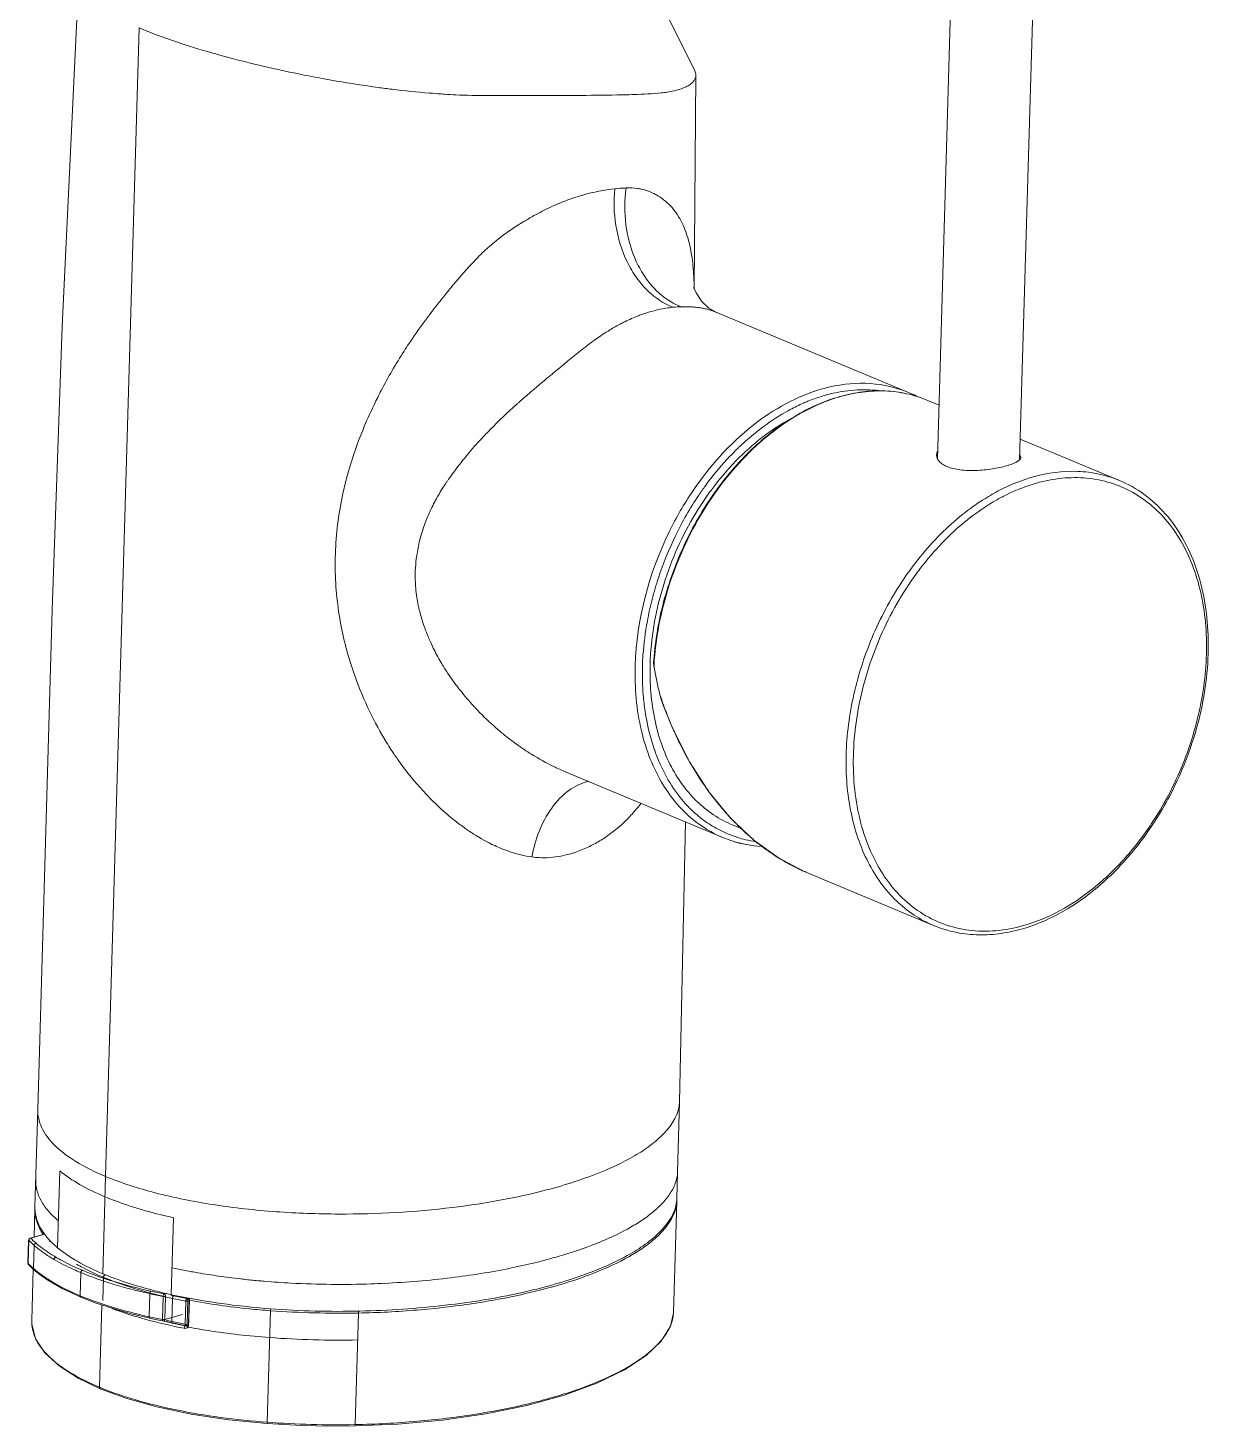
# Model space of a CAD drawing. Header units: inches. Extents: x 21126 to 21898, y -6726 to -5634.
# Drawn here: x 21297.9 to 21355.4, y -5847.5 to -5779.4 of the extents above; entities that cross this region are included whole.
import ezdxf

# ---------------------------------------------------------------- set-up
doc = ezdxf.new("R2010")
doc.units = ezdxf.units.IN
doc.header["$LTSCALE"] = 4.84
doc.header["$MEASUREMENT"] = 0
doc.layers.get('0').update_dxf_attribs({"linetype": 'CONTINUOUS', "lineweight": 13})

msp = doc.modelspace()

# ---------------------------------------------------------------- linework, layer by layer
at = {"color": 7, "linetype": 'Continuous'}
for p, q in [((21342.173, -5800.383), (21342.946, -5773.945)), ((21346.173, -5800.428), (21346.945, -5774.062)), ((21303.273, -5779.388), (21301.636, -5835.355)), ((21330.315, -5792.077), (21330.399, -5781.699)), ((21324.795, -5782.676), (21324.526, -5782.678)), ((21326.911, -5782.645), (21326.804, -5782.647)), ((21328.792, -5782.546), (21328.712, -5782.555)), ((21326.952, -5787.187), (21327.003, -5787.185)), ((21330.692, -5792.722), (21330.407, -5792.302)), ((21331.333, -5793.216), (21340.757, -5797.15)), ((21331.336, -5793.218), (21331.402, -5793.247)), ((21324.608, -5795.255), (21324.634, -5795.233)), ((21341.652, -5797.521), (21342.249, -5797.77)), ((21346.203, -5799.42), (21351.036, -5801.438)), ((21345.383, -5802.211), (21345.359, -5802.223)), ((21345.386, -5802.233), (21345.362, -5802.246)), ((21328.346, -5810.188), (21328.34, -5810.284)), ((21328.371, -5810.212), (21328.372, -5810.192)), ((21328.371, -5810.212), (21328.373, -5810.192)), ((21323.903, -5815.58), (21323.998, -5815.62)), ((21323.998, -5815.62), (21331.707, -5818.837)), ((21329.608, -5831.718), (21329.895, -5818.081)), ((21334.425, -5819.834), (21334.411, -5819.825)), ((21334.426, -5819.829), (21334.412, -5819.821)), ((21335.761, -5820.527), (21341.985, -5823.125)), ((21329.506, -5835.151), (21329.607, -5831.717)), ((21298.192, -5836.84), (21298.331, -5832.098)), ((21299.295, -5838.83), (21299.405, -5835.08)), ((21329.507, -5835.152), (21329.469, -5836.464)), ((21301.498, -5840.096), (21301.636, -5835.355)), ((21329.468, -5836.553), (21329.309, -5841.984)), ((21329.463, -5836.546), (21329.462, -5836.552)), ((21329.464, -5836.546), (21329.464, -5836.552)), ((21298.153, -5838.306), (21298.193, -5836.935)), ((21304.941, -5837.363), (21304.831, -5841.113)), ((21297.884, -5838.455), (21297.851, -5839.58)), ((21297.89, -5838.467), (21297.857, -5839.592)), ((21298.662, -5838.163), (21297.957, -5838.361)), ((21297.987, -5838.364), (21298.669, -5838.172)), ((21298.154, -5838.247), (21298.154, -5838.248)), ((21299.05, -5838.61), (21299.042, -5838.602)), ((21299.06, -5838.609), (21299.052, -5838.601)), ((21298.118, -5839.837), (21298.15, -5838.712)), ((21298.034, -5842.372), (21298.107, -5839.868)), ((21300.394, -5841.167), (21300.427, -5840.042)), ((21301.497, -5841.398), (21301.53, -5840.273)), ((21300.43, -5841.238), (21300.43, -5841.238)), ((21303.755, -5842.19), (21303.787, -5841.065)), ((21304.406, -5842.325), (21304.439, -5841.2)), ((21304.578, -5841.051), (21304.486, -5841.076)), ((21304.517, -5842.323), (21304.55, -5841.198)), ((21304.858, -5842.421), (21304.891, -5841.296)), ((21305.672, -5841.284), (21305.59, -5841.307)), ((21305.61, -5841.321), (21305.59, -5841.307)), ((21305.612, -5842.571), (21305.648, -5841.353)), ((21305.678, -5841.286), (21305.66, -5841.283)), ((21305.679, -5841.286), (21305.662, -5841.282)), ((21305.714, -5841.293), (21305.678, -5841.286)), ((21305.706, -5841.386), (21305.71, -5841.348)), ((21305.731, -5841.314), (21305.738, -5841.297)), ((21301.337, -5845.627), (21301.454, -5841.616)), ((21305.51, -5842.556), (21305.543, -5841.431)), ((21305.67, -5842.605), (21305.706, -5841.386)), ((21305.716, -5841.388), (21305.677, -5842.7)), ((21305.716, -5841.388), (21305.706, -5841.386)), ((21309.504, -5847.333), (21309.663, -5841.896)), ((21313.952, -5842.011), (21313.793, -5847.448)), ((21329.31, -5841.984), (21329.309, -5841.998)), ((21298.035, -5842.373), (21298.035, -5842.372)), ((21303.755, -5842.21), (21303.755, -5842.19)), ((21304.421, -5842.394), (21304.464, -5842.404)), ((21304.432, -5842.388), (21304.476, -5842.398)), ((21304.477, -5842.392), (21304.885, -5842.49)), ((21305.381, -5842.079), (21304.517, -5842.323)), ((21304.886, -5842.487), (21304.878, -5842.481)), ((21304.889, -5842.49), (21304.885, -5842.49)), ((21305.535, -5842.625), (21305.514, -5842.63)), ((21305.528, -5842.617), (21305.518, -5842.601)), ((21305.535, -5842.622), (21305.528, -5842.617)), ((21305.596, -5842.559), (21305.567, -5842.561)), ((21305.573, -5842.625), (21305.572, -5842.625)), ((21305.613, -5842.556), (21305.596, -5842.559)), ((21305.607, -5842.597), (21305.602, -5842.605)), ((21305.638, -5842.596), (21305.618, -5842.584)), ((21305.67, -5842.605), (21305.638, -5842.596)), ((21305.677, -5842.7), (21305.641, -5842.693)), ((21309.514, -5847.334), (21309.504, -5847.333)), ((21309.514, -5847.334), (21309.504, -5847.333))]:
    msp.add_line(p, q, dxfattribs=at)
for points in [[(21330.327, -5781.427), (21326.948, -5774.694), (21323.811, -5768.421), (21321.069, -5762.902)], [(21298.331, -5832.099), (21299.038, -5807.736), (21299.514, -5793.941), (21300.315, -5777.232)], [(21330.407, -5792.302), (21330.303, -5792.047), (21330.294, -5792.012)], [(21331.333, -5793.217), (21331.282, -5793.193), (21331.028, -5793.036), (21330.692, -5792.722)], [(21328.805, -5812.392), (21329.27, -5813.546), (21330.087, -5815.153), (21331.034, -5816.61), (21332.089, -5817.888), (21333.225, -5818.964), (21334.417, -5819.825), (21335.642, -5820.471), (21335.766, -5820.514)], [(21297.88, -5839.652), (21297.961, -5839.734), (21298.054, -5839.822), (21298.144, -5839.902)], [(21298.144, -5839.902), (21298.435, -5840.138), (21298.768, -5840.373), (21299.122, -5840.593)], [(21299.122, -5840.593), (21299.52, -5840.813), (21299.965, -5841.032), (21300.43, -5841.238)], [(21300.43, -5841.238), (21301.176, -5841.524), (21301.997, -5841.794), (21302.874, -5842.041), (21303.782, -5842.259)], [(21313.782, -5847.513), (21315.876, -5847.422), (21318.047, -5847.223), (21320.16, -5846.918), (21322.154, -5846.511), (21323.975, -5846.01), (21325.578, -5845.427), (21326.923, -5844.776), (21327.971, -5844.084), (21328.709, -5843.373), (21329.156, -5842.658), (21329.309, -5841.998)], [(21298.035, -5842.373), (21298.037, -5842.54), (21298.221, -5843.261), (21298.674, -5843.949), (21299.373, -5844.591), (21300.296, -5845.182), (21301.375, -5845.697)], [(21303.782, -5842.259), (21303.992, -5842.304), (21304.221, -5842.352), (21304.431, -5842.393)], [(21304.89, -5842.488), (21305.1, -5842.533), (21305.329, -5842.581), (21305.535, -5842.622)], [(21305.612, -5842.571), (21305.611, -5842.584), (21305.607, -5842.597)], [(21301.375, -5845.697), (21302.628, -5846.156), (21304.125, -5846.578), (21305.798, -5846.932), (21307.624, -5847.209), (21309.51, -5847.398)], [(21309.51, -5847.398), (21310.906, -5847.477), (21312.38, -5847.517), (21313.782, -5847.513)]]:
    msp.add_lwpolyline(points, dxfattribs=at)
for centre, radius, start, end in [((21308.158, -5767.459), 12.89, 247.73128, 247.99926), ((21320.189, -5734.016), 48.468, 253.46167, 254.96108), ((21318.426, -5748.771), 33.662, 259.32585, 260.53435), ((21322.663, -5725.247), 57.563, 260.22528, 262.25873), ((21319.323, -5750.793), 31.801, 262.02239, 263.2666), ((21319.665, -5758.231), 24.431, 266.06148, 266.44151), ((21320.885, -5701.3), 81.38, 269.5554, 269.67407), ((21321.478, -5667.76), 114.924, 269.47395, 270.00866), ((21322.357, -5623.379), 159.308, 269.68998, 270.09462), ((21322.486, -5529.726), 252.96, 270.03043, 270.46211), ((21317.016, -5158.228), 624.496, 270.71369, 270.898047), ((21327.105, -5789.971), 2.809, 61.45241, 65.46015), ((21329.173, -5800.502), 13.7, 120.39707, 121.47559), ((21326.086, -5790.686), 4.057, 26.21826, 28.09313), ((21323.427, -5791.515), 6.847, 10.52418, 12.14045), ((21315.798, -5792.202), 14.515, 1.05381, 2.29177), ((21314.051, -5792.238), 16.262, 0.59631, 1.06724), ((21349.21, -5817.476), 39.903, 141.1901, 141.71157), ((21329.833, -5798.291), 5.321, 91.7023, 95.88882), ((21329.813, -5797.825), 4.854, 90.32216, 91.62475), ((21329.815, -5798.169), 5.199, 89.19214, 90.32439), ((21329.831, -5798.685), 5.714, 86.56642, 89.41795), ((21329.811, -5798.533), 5.564, 85.6866, 86.27106), ((21329.93, -5797.488), 4.513, 80.20498, 81.66126), ((21330.029, -5796.929), 3.945, 77.48304, 80.24249), ((21332.135, -5803.877), 11.43, 122.26749, 126.13648), ((21331.675, -5803.111), 10.536, 121.65853, 122.37467), ((21330.712, -5801.403), 8.575, 116.11089, 116.77302), ((21339.285, -5809.849), 27.393, 146.61518, 147.50567), ((21341.67, -5816.363), 27.142, 128.05044, 128.87812), ((21336.864, -5810.019), 19.184, 128.08993, 128.42449), ((21333.589, -5805.921), 13.939, 126.00863, 127.88654), ((21381.279, -5866.211), 90.802, 129.67381, 129.81143), ((21351.537, -5831.146), 44.822, 130.47412, 131.61701), ((21357.306, -5837.671), 53.53, 130.42918, 130.63789), ((21365.878, -5847.768), 66.774, 129.79296, 130.40984), ((21338.657, -5804.428), 7.741, 102.89477, 105.76701), ((21338.633, -5802.68), 5.66, 82.04973, 84.16416), ((21335.255, -5807.668), 22.808, 154.13985, 156.40527), ((21346.744, -5825.561), 37.463, 131.81067, 132.02749), ((21338.283, -5802.649), 5.593, 105.52348, 106.30885), ((21339.605, -5804.992), 7.941, 105.75698, 106.23076), ((21338.52, -5802.509), 5.807, 63.42944, 67.36169), ((21338.562, -5802.407), 5.697, 62.38062, 67.34191), ((21340.039, -5806.173), 9.2, 114.07, 114.47799), ((21340.901, -5808.554), 12.118, 128.24906, 132.99971), ((21333.022, -5811.653), 17.913, 137.69026, 141.00033), ((21285.932, -5768.139), 46.203, 317.09327, 317.44533), ((21333.715, -5812.186), 18.787, 141.06599, 141.77071), ((21330.249, -5805.787), 17.449, 164.16208, 166.86077), ((21333.608, -5812.037), 18.612, 141.9291, 145.07355), ((21327.602, -5807.862), 11.297, 145.69861, 150.5609), ((21333.459, -5811.901), 18.411, 145.15541, 145.58624), ((21325.774, -5806.759), 9.163, 152.2397, 157.22028), ((21326.442, -5807.138), 9.931, 150.90597, 152.09936), ((21343.703, -5811.023), 15.874, 146.03531, 150.12357), ((21344.096, -5811.228), 16.317, 150.18957, 154.22401), ((21325.046, -5806.432), 8.365, 157.35549, 159.86185), ((21352.25, -5813.965), 13.675, 136.19808, 136.87107), ((21352.152, -5813.871), 13.54, 135.74263, 136.19773), ((21352.101, -5813.821), 13.467, 135.60682, 135.74235), ((21323.685, -5806.093), 6.96, 171.01349, 171.87796), ((21352.575, -5814.263), 14.116, 138.34534, 138.57492), ((21352.433, -5814.136), 13.925, 136.87341, 138.34821), ((21343.962, -5811.253), 16.2, 161.75322, 165.64693), ((21324.072, -5806.031), 7.353, 185.08678, 188.6921), ((21324.261, -5806.002), 7.545, 188.68808, 191.54447), ((21343.275, -5811.111), 15.499, 165.52368, 169.53579), ((21324.421, -5805.931), 7.716, 191.82452, 193.53001), ((21324.817, -5805.844), 8.12, 193.47263, 198.36413), ((21325.421, -5805.669), 8.75, 198.20515, 201.20876), ((21326.042, -5805.452), 9.407, 201.07139, 204.64407), ((21326.584, -5805.215), 9.998, 204.58971, 206.57826), ((21327.307, -5804.84), 10.813, 206.64079, 210.80746), ((21327.766, -5804.539), 11.361, 210.92414, 211.65423), ((21328.078, -5804.347), 11.728, 211.65302, 216.93836), ((21340.988, -5810.867), 13.198, 178.35974, 182.97338), ((21331.571, -5810.445), 3.209, 177.14402, 181.99536), ((21344.749, -5807.741), 16.625, 189.75039, 194.37799), ((21331.478, -5810.441), 3.116, 175.77311, 177.12552), ((21330.645, -5804.942), 17.908, 199.16619, 204.89826), ((21328.99, -5803.701), 12.844, 216.79667, 218.40834), ((21329.425, -5803.352), 13.402, 218.4219, 222.60823), ((21346.381, -5806.095), 18.652, 198.02857, 199.71229), ((21330.078, -5805.197), 17.286, 204.92262, 210.75746), ((21329.674, -5803.128), 13.738, 222.59331, 223.21095), ((21329.754, -5803.078), 13.83, 223.13344, 228.19309), ((21329.973, -5802.833), 14.158, 228.19195, 228.52615), ((21329.598, -5805.409), 16.767, 210.97418, 213.72194), ((21344.649, -5806.825), 16.772, 204.86149, 209.27115), ((21329.437, -5803.521), 13.286, 233.56885, 236.09023), ((21328.183, -5805.654), 10.808, 244.32535, 244.84049), ((21327.916, -5806.236), 10.168, 244.8091, 246.7604), ((21335.889, -5812.059), 7.907, 203.92121, 210.20148), ((21344.147, -5807.103), 16.197, 209.28167, 210.29898), ((21342.877, -5807.925), 14.684, 216.09858, 216.65769), ((21321.076, -5812.041), 8.399, 317.15361, 321.46737), ((21317.534, -5809.274), 12.893, 321.65306, 322.20782), ((21334.196, -5813.346), 5.771, 232.81337, 240.85702), ((21341.865, -5808.772), 13.364, 222.69644, 223.64991), ((21325.177, -5809.835), 10.463, 234.50649, 237.57849), ((21323.907, -5812.115), 7.851, 247.75502, 250.8098), ((21322.7, -5814.151), 5.705, 288.31455, 295.44246), ((21334.174, -5813.299), 5.805, 256.46786, 261.69258), ((21340.65, -5810.065), 11.588, 229.87886, 230.63589), ((21322.839, -5814.524), 5.307, 280.58632, 288.16094), ((21327.926, -5836.416), 1.543, 353.19967, 354.94448), ((21327.952, -5836.418), 1.518, 355.18065, 355.956), ((21327.974, -5836.42), 1.496, 355.9526, 358.31806), ((21299.999, -5836.893), 1.808, 178.32294, 180.33767), ((21299.996, -5836.893), 1.805, 180.33828, 181.31729), ((21327.639, -5836.457), 1.833, 342.2611, 348.75354), ((21297.984, -5838.458), 0.1, 105.75663, 178.32393), ((21299.962, -5838.3), 1.809, 178.32625, 180.11232), ((21297.951, -5839.583), 0.1, 178.32393, 224.29957), ((21300.725, -5836.792), 4.008, 224.30255, 225.1434), ((21297.936, -5839.597), 0.0791, 213.31998, 224.13153), ((21301.36, -5836.116), 4.935, 228.93267, 229.62712), ((21310.943, -5812.262), 28.201, 257.56145, 258.90562), ((21311.42, -5809.837), 30.673, 258.90247, 260.07891), ((21311.762, -5807.898), 32.641, 260.07536, 260.96436), ((21312.084, -5805.864), 34.7, 260.96678, 262.65622), ((21312.452, -5803.086), 37.502, 262.64087, 263.52514), ((21312.578, -5801.992), 38.604, 263.52191, 263.76052), ((21312.696, -5800.894), 39.708, 263.76378, 264.73207), ((21312.808, -5799.704), 40.903, 264.72923, 265.17697), ((21313.053, -5795.084), 45.531, 271.91961, 272.74455), ((21309.913, -5813.184), 28.546, 257.60927, 258.94569), ((21309.884, -5813.436), 28.163, 257.60517, 258.94967), ((21310.59, -5815.457), 26.329, 257.34224, 257.61407), ((21310.962, -5813.321), 28.46, 257.55867, 258.96517), ((21310.982, -5813.579), 28.378, 257.60532, 258.94964), ((21310.988, -5813.667), 28.163, 257.60517, 258.94967), ((21311.251, -5811.855), 29.954, 258.9598, 259.24368), ((21305.748, -5841.356), 0.1, 134.59874, 178.32393), ((21313.105, -5793.7), 48.318, 265.9156, 271.00523), ((21309.88, -5814.31), 28.545, 257.60925, 258.94572), ((21304.45, -5842.295), 0.1, 258.94385, 285.75663), ((21310.508, -5816.842), 26.267, 256.6974, 257.61914), ((21310.532, -5816.659), 26.379, 256.97929, 257.57827), ((21310.983, -5814.541), 28.545, 257.60925, 258.94572), ((21310.869, -5815.198), 27.951, 257.61913, 258.9538), ((21305.527, -5842.45), 0.181, 265.70564, 273.73382), ((21305.554, -5842.526), 0.1, 258.94385, 285.75663), ((21305.529, -5842.467), 0.164, 273.74963, 280.90922), ((21305.531, -5842.48), 0.15, 280.94256, 285.64189), ((21313.067, -5794.996), 48.335, 265.91649, 271.00434), ((21306.526, -5833.194), 13.473, 247.34626, 247.58889), ((21312.946, -5799.115), 48.341, 265.92812, 271.00407)]:
    msp.add_arc(centre, radius, start, end, dxfattribs=at)
for points, knots in [([(21306.392, -5780.479), (21306.112, -5780.395), (21305.078, -5780.076), (21304.058, -5779.713), (21303.329, -5779.411)], [0, 0, 0, 0, 0.271018, 1, 1, 1, 1]), ([(21312.191, -5781.851), (21311.803, -5781.779), (21310.267, -5781.482), (21308.742, -5781.128), (21307.613, -5780.824)], [0, 0, 0, 0, 0.25259, 1, 1, 1, 1]), ([(21329.973, -5782.227), (21330.037, -5782.194), (21330.152, -5782.124), (21330.291, -5781.997), (21330.378, -5781.853), (21330.397, -5781.748), (21330.398, -5781.698)], [0, 0, 0, 0, 0.305059, 0.562599, 0.78689, 1, 1, 1, 1]), ([(21330.398, -5781.698), (21330.398, -5781.676), (21330.392, -5781.582), (21330.36, -5781.491), (21330.327, -5781.426)], [0, 0, 0, 0, 0.231292, 1, 1, 1, 1]), ([(21317.987, -5782.605), (21317.796, -5782.592), (21316.997, -5782.532), (21316.199, -5782.448), (21315.594, -5782.374)], [0, 0, 0, 0, 0.239461, 1, 1, 1, 1]), ([(21318.149, -5782.616), (21318.334, -5782.629), (21319.035, -5782.671), (21319.738, -5782.678), (21320.254, -5782.678)], [0, 0, 0, 0, 0.264609, 1, 1, 1, 1]), ([(21326.912, -5782.646), (21327.074, -5782.641), (21327.674, -5782.625), (21328.275, -5782.598), (21328.712, -5782.556)], [0, 0, 0, 0, 0.268958, 1, 1, 1, 1]), ([(21328.792, -5782.546), (21328.886, -5782.535), (21329.214, -5782.487), (21329.54, -5782.408), (21329.76, -5782.323)], [0, 0, 0, 0, 0.287164, 1, 1, 1, 1]), ([(21329.973, -5782.227), (21329.956, -5782.236), (21329.887, -5782.271), (21329.815, -5782.301), (21329.76, -5782.323)], [0, 0, 0, 0, 0.236153, 1, 1, 1, 1]), ([(21324.355, -5787.698), (21324.531, -5787.637), (21325.214, -5787.419), (21325.923, -5787.277), (21326.45, -5787.226)], [0, 0, 0, 0, 0.260219, 1, 1, 1, 1]), ([(21326.45, -5787.226), (21326.386, -5787.817), (21326.42, -5789.053), (21326.871, -5790.531), (21327.491, -5791.573), (21328.181, -5792.386), (21328.835, -5792.827), (21329.286, -5792.998)], [0, 0, 0, 0, 0.260233, 0.534581, 0.666119, 0.788848, 1, 1, 1, 1]), ([(21327.003, -5787.185), (21326.917, -5787.774), (21326.907, -5789.006), (21327.312, -5790.491), (21327.905, -5791.539), (21328.577, -5792.357), (21329.226, -5792.801), (21329.675, -5792.972)], [0, 0, 0, 0, 0.261624, 0.53544, 0.666375, 0.788609, 1, 1, 1, 1]), ([(21327.739, -5787.239), (21327.68, -5787.227), (21327.437, -5787.185), (21327.189, -5787.177), (21327.003, -5787.185)], [0, 0, 0, 0, 0.244039, 1, 1, 1, 1]), ([(21328.272, -5787.416), (21328.23, -5787.398), (21328.058, -5787.324), (21327.878, -5787.269), (21327.739, -5787.239)], [0, 0, 0, 0, 0.242632, 1, 1, 1, 1]), ([(21328.448, -5787.504), (21328.712, -5787.651), (21329.189, -5788.023), (21329.529, -5788.519), (21329.665, -5788.775)], [0, 0, 0, 0, 0.510453, 1, 1, 1, 1]), ([(21322.24, -5788.686), (21322.329, -5788.634), (21322.681, -5788.436), (21323.041, -5788.252), (21323.314, -5788.124)], [0, 0, 0, 0, 0.253946, 1, 1, 1, 1]), ([(21323.314, -5788.123), (21323.401, -5788.083), (21323.742, -5787.929), (21324.091, -5787.792), (21324.355, -5787.7)], [0, 0, 0, 0, 0.254667, 1, 1, 1, 1]), ([(21322.019, -5788.817), (21321.903, -5788.886), (21321.434, -5789.176), (21320.984, -5789.497), (21320.659, -5789.759)], [0, 0, 0, 0, 0.243767, 1, 1, 1, 1]), ([(21330.12, -5790.075), (21330.098, -5789.97), (21330.002, -5789.566), (21329.861, -5789.171), (21329.726, -5788.894)], [0, 0, 0, 0, 0.258024, 1, 1, 1, 1]), ([(21320.659, -5789.759), (21320.455, -5789.926), (21320.045, -5790.28), (21319.671, -5790.672), (21319.483, -5790.875)], [0, 0, 0, 0, 0.487562, 1, 1, 1, 1]), ([(21330.158, -5790.264), (21330.178, -5790.372), (21330.251, -5790.821), (21330.287, -5791.276), (21330.301, -5791.622)], [0, 0, 0, 0, 0.240213, 1, 1, 1, 1]), ([(21318.116, -5792.467), (21318.226, -5792.329), (21318.667, -5791.786), (21319.127, -5791.257), (21319.483, -5790.875)], [0, 0, 0, 0, 0.253276, 1, 1, 1, 1]), ([(21330.229, -5792.985), (21330.26, -5792.987), (21330.379, -5792.997), (21330.497, -5793.01), (21330.584, -5793.023)], [0, 0, 0, 0, 0.25889, 1, 1, 1, 1]), ([(21327.817, -5793.332), (21327.744, -5793.357), (21327.445, -5793.468), (21327.153, -5793.597), (21326.938, -5793.703)], [0, 0, 0, 0, 0.244671, 1, 1, 1, 1]), ([(21329.286, -5792.998), (21329.166, -5793.01), (21328.667, -5793.077), (21328.177, -5793.206), (21327.817, -5793.332)], [0, 0, 0, 0, 0.241457, 1, 1, 1, 1]), ([(21331.094, -5793.132), (21331.077, -5793.127), (21331.008, -5793.107), (21330.937, -5793.09), (21330.884, -5793.078)], [0, 0, 0, 0, 0.241084, 1, 1, 1, 1]), ([(21331.094, -5793.132), (21331.115, -5793.139), (21331.196, -5793.164), (21331.276, -5793.193), (21331.333, -5793.216)], [0, 0, 0, 0, 0.26199, 1, 1, 1, 1]), ([(21326.849, -5793.747), (21326.79, -5793.777), (21326.551, -5793.901), (21326.317, -5794.036), (21326.145, -5794.142)], [0, 0, 0, 0, 0.245875, 1, 1, 1, 1]), ([(21314.73, -5797.72), (21314.836, -5797.499), (21315.279, -5796.614), (21315.778, -5795.758), (21316.18, -5795.133)], [0, 0, 0, 0, 0.24815, 1, 1, 1, 1]), ([(21323.309, -5796.322), (21323.42, -5796.23), (21323.851, -5795.872), (21324.284, -5795.516), (21324.607, -5795.255)], [0, 0, 0, 0, 0.257441, 1, 1, 1, 1]), ([(21328.346, -5810.188), (21328.416, -5809.233), (21328.751, -5807.308), (21329.752, -5804.555), (21331.203, -5802.032), (21333.02, -5799.893), (21335.096, -5798.267), (21336.994, -5797.407), (21338.51, -5797.094), (21339.604, -5797.044), (21340.662, -5797.177), (21341.333, -5797.388), (21341.652, -5797.521)], [0, 0, 0, 0, 0.137477, 0.278405, 0.418288, 0.552797, 0.678531, 0.793815, 0.84784, 0.899815, 0.950301, 1, 1, 1, 1]), ([(21336.553, -5796.978), (21335.324, -5797.325), (21332.882, -5798.695), (21331.052, -5800.762), (21330.245, -5801.957)], [0, 0, 0, 0, 0.469559, 1, 1, 1, 1]), ([(21336.786, -5797.26), (21336.922, -5797.223), (21337.458, -5797.095), (21338.008, -5797.03), (21338.417, -5797.018)], [0, 0, 0, 0, 0.25643, 1, 1, 1, 1]), ([(21340.755, -5797.149), (21340.173, -5796.906), (21338.886, -5796.61), (21337.576, -5796.734), (21336.929, -5796.882)], [0, 0, 0, 0, 0.487251, 1, 1, 1, 1]), ([(21337.449, -5797.349), (21338.154, -5797.151), (21339.25, -5797.001), (21340.67, -5797.18), (21341.335, -5797.389), (21341.652, -5797.521)], [0, 0, 0, 0, 0.513889, 0.758932, 1, 1, 1, 1]), ([(21339.209, -5797.05), (21339.143, -5797.043), (21338.88, -5797.019), (21338.616, -5797.013), (21338.417, -5797.018)], [0, 0, 0, 0, 0.247903, 1, 1, 1, 1]), ([(21319.967, -5799.386), (21320.102, -5799.243), (21320.649, -5798.673), (21321.221, -5798.128), (21321.663, -5797.732)], [0, 0, 0, 0, 0.248755, 1, 1, 1, 1]), ([(21335.853, -5797.578), (21335.781, -5797.608), (21335.49, -5797.732), (21335.205, -5797.871), (21334.995, -5797.984)], [0, 0, 0, 0, 0.24657, 1, 1, 1, 1]), ([(21336.712, -5797.281), (21336.64, -5797.302), (21336.35, -5797.389), (21336.064, -5797.492), (21335.853, -5797.578)], [0, 0, 0, 0, 0.246613, 1, 1, 1, 1]), ([(21336.287, -5797.773), (21336.378, -5797.732), (21336.737, -5797.579), (21337.106, -5797.449), (21337.386, -5797.368)], [0, 0, 0, 0, 0.254491, 1, 1, 1, 1]), ([(21328.169, -5810.382), (21328.206, -5809.149), (21328.63, -5806.653), (21329.88, -5803.756), (21331.272, -5801.677), (21332.818, -5799.907), (21334.217, -5798.84), (21335.215, -5798.333)], [0, 0, 0, 0, 0.254324, 0.515824, 0.6445, 0.769128, 1, 1, 1, 1]), ([(21328.372, -5810.192), (21328.471, -5808.884), (21329.025, -5806.262), (21330.452, -5803.251), (21331.99, -5801.121), (21333.668, -5799.336), (21335.168, -5798.282), (21336.227, -5797.8)], [0, 0, 0, 0, 0.257528, 0.519718, 0.6479, 0.771615, 1, 1, 1, 1]), ([(21334.995, -5797.984), (21334.858, -5798.058), (21334.303, -5798.372), (21333.775, -5798.736), (21333.399, -5799.037)], [0, 0, 0, 0, 0.243949, 1, 1, 1, 1]), ([(21313.463, -5801.025), (21313.522, -5800.814), (21313.778, -5799.972), (21314.093, -5799.147), (21314.355, -5798.54)], [0, 0, 0, 0, 0.248617, 1, 1, 1, 1]), ([(21332.636, -5799.691), (21332.574, -5799.749), (21332.325, -5799.984), (21332.086, -5800.229), (21331.911, -5800.418)], [0, 0, 0, 0, 0.2476, 1, 1, 1, 1]), ([(21330.538, -5802.155), (21330.642, -5801.999), (21331.067, -5801.395), (21331.538, -5800.824), (21331.911, -5800.418)], [0, 0, 0, 0, 0.253696, 1, 1, 1, 1]), ([(21342.128, -5800.191), (21342.127, -5800.246), (21342.15, -5800.363), (21342.256, -5800.52), (21342.425, -5800.658), (21342.564, -5800.728), (21342.642, -5800.76)], [0, 0, 0, 0, 0.201357, 0.425684, 0.689478, 1, 1, 1, 1]), ([(21342.183, -5800.002), (21342.174, -5800.017), (21342.145, -5800.076), (21342.13, -5800.143), (21342.128, -5800.191)], [0, 0, 0, 0, 0.260942, 1, 1, 1, 1]), ([(21345.54, -5800.726), (21345.637, -5800.699), (21345.813, -5800.642), (21346.054, -5800.537), (21346.224, -5800.406), (21346.227, -5800.311)], [0, 0, 0, 0, 0.367413, 0.656377, 1, 1, 1, 1]), ([(21346.227, -5800.311), (21346.227, -5800.301), (21346.224, -5800.257), (21346.201, -5800.217), (21346.181, -5800.19)], [0, 0, 0, 0, 0.228669, 1, 1, 1, 1]), ([(21345.54, -5800.726), (21345.313, -5800.79), (21344.82, -5800.89), (21344.063, -5800.966), (21343.318, -5800.947), (21342.844, -5800.845), (21342.642, -5800.76)], [0, 0, 0, 0, 0.240843, 0.512088, 0.775906, 1, 1, 1, 1]), ([(21351.036, -5801.438), (21350.719, -5801.306), (21350.054, -5801.097), (21348.634, -5800.918), (21347.538, -5801.067), (21346.833, -5801.266)], [0, 0, 0, 0, 0.241067, 0.486111, 1, 1, 1, 1]), ([(21312.948, -5807.507), (21312.828, -5806.56), (21312.757, -5804.643), (21313.04, -5802.747), (21313.257, -5801.821)], [0, 0, 0, 0, 0.500955, 1, 1, 1, 1]), ([(21345.426, -5801.803), (21345.163, -5801.93), (21344.086, -5802.512), (21343.115, -5803.28), (21342.449, -5803.93)], [0, 0, 0, 0, 0.239171, 1, 1, 1, 1]), ([(21346.992, -5801.57), (21346.856, -5801.608), (21346.304, -5801.78), (21345.771, -5802.01), (21345.383, -5802.211)], [0, 0, 0, 0, 0.243596, 1, 1, 1, 1]), ([(21346.833, -5801.266), (21346.715, -5801.299), (21346.235, -5801.447), (21345.768, -5801.638), (21345.426, -5801.803)], [0, 0, 0, 0, 0.244485, 1, 1, 1, 1]), ([(21352.685, -5818.033), (21353.29, -5817.102), (21354.304, -5815.113), (21355.189, -5811.947), (21355.356, -5809.274), (21355.108, -5807.262), (21354.642, -5805.48), (21353.827, -5803.891), (21352.676, -5802.67), (21351.7, -5801.981), (21350.613, -5801.516), (21349.442, -5801.286), (21348.215, -5801.295), (21347.399, -5801.455), (21346.992, -5801.57)], [0, 0, 0, 0, 0.147775, 0.294799, 0.434938, 0.501032, 0.563916, 0.679657, 0.733665, 0.785979, 0.837664, 0.889879, 0.943704, 1, 1, 1, 1]), ([(21355.014, -5812.638), (21355.276, -5811.442), (21355.521, -5809.084), (21355.047, -5806.213), (21354.175, -5804.26), (21353.322, -5803.044), (21352.274, -5802.075), (21351.458, -5801.614), (21351.036, -5801.438)], [0, 0, 0, 0, 0.286178, 0.548179, 0.669019, 0.783476, 0.893059, 1, 1, 1, 1]), ([(21330.245, -5801.957), (21329.819, -5802.588), (21328.315, -5805.198), (21327.508, -5808.225), (21327.443, -5810.473)], [0, 0, 0, 0, 0.252929, 1, 1, 1, 1]), ([(21345.359, -5802.223), (21345.103, -5802.357), (21344.058, -5802.961), (21343.119, -5803.744), (21342.477, -5804.399)], [0, 0, 0, 0, 0.239436, 1, 1, 1, 1]), ([(21342.449, -5803.93), (21341.739, -5804.621), (21340.445, -5806.192), (21338.974, -5808.884), (21338.011, -5811.806), (21337.622, -5814.764), (21337.833, -5817.564), (21338.529, -5819.667), (21339.382, -5821.065), (21340.135, -5821.937), (21341.003, -5822.639), (21341.651, -5822.985), (21341.985, -5823.125)], [0, 0, 0, 0, 0.134834, 0.274946, 0.415438, 0.551349, 0.678549, 0.794705, 0.84882, 0.900639, 0.950768, 1, 1, 1, 1]), ([(21316.747, -5806.683), (21316.736, -5806.551), (21316.706, -5806.027), (21316.737, -5805.499), (21316.795, -5805.11)], [0, 0, 0, 0, 0.251282, 1, 1, 1, 1]), ([(21341.991, -5804.923), (21341.21, -5805.808), (21339.849, -5807.799), (21338.513, -5811.126), (21337.943, -5814.574), (21338.166, -5817.364), (21338.795, -5819.337), (21339.453, -5820.609), (21340.295, -5821.679), (21341.304, -5822.517), (21342.453, -5823.096), (21343.709, -5823.401), (21345.036, -5823.423), (21345.92, -5823.256), (21346.361, -5823.131)], [0, 0, 0, 0, 0.143209, 0.289668, 0.431975, 0.563792, 0.624757, 0.682262, 0.736724, 0.788957, 0.840111, 0.89152, 0.944469, 1, 1, 1, 1]), ([(21313.729, -5810.822), (21313.637, -5810.557), (21313.291, -5809.475), (21313.054, -5808.357), (21312.947, -5807.507)], [0, 0, 0, 0, 0.246473, 1, 1, 1, 1]), ([(21327.795, -5810.489), (21327.799, -5810.308), (21327.837, -5809.573), (21327.934, -5808.842), (21328.033, -5808.296)], [0, 0, 0, 0, 0.245981, 1, 1, 1, 1]), ([(21327.443, -5810.473), (21327.412, -5811.534), (21327.579, -5813.566), (21328.317, -5815.487), (21328.82, -5816.299)], [0, 0, 0, 0, 0.526354, 1, 1, 1, 1]), ([(21332.593, -5818.371), (21332.251, -5818.262), (21331.583, -5817.971), (21330.681, -5817.336), (21329.895, -5816.516), (21329.242, -5815.53), (21328.733, -5814.397), (21328.247, -5812.686), (21328.142, -5811.31), (21328.169, -5810.382)], [0, 0, 0, 0, 0.110052, 0.22142, 0.336231, 0.456171, 0.582346, 0.715254, 1, 1, 1, 1]), ([(21328.371, -5810.212), (21328.367, -5810.21), (21328.357, -5810.205), (21328.345, -5810.196), (21328.346, -5810.188)], [0, 0, 0, 0, 0.331869, 1, 1, 1, 1]), ([(21327.808, -5811.552), (21327.812, -5811.639), (21327.835, -5811.984), (21327.872, -5812.328), (21327.908, -5812.583)], [0, 0, 0, 0, 0.252917, 1, 1, 1, 1]), ([(21328.645, -5811.869), (21328.656, -5811.914), (21328.704, -5812.09), (21328.758, -5812.264), (21328.805, -5812.392)], [0, 0, 0, 0, 0.251254, 1, 1, 1, 1]), ([(21327.908, -5812.583), (21327.931, -5812.743), (21328.032, -5813.366), (21328.184, -5813.981), (21328.335, -5814.425)], [0, 0, 0, 0, 0.256404, 1, 1, 1, 1]), ([(21329.432, -5813.876), (21329.376, -5813.755), (21329.155, -5813.266), (21328.958, -5812.766), (21328.822, -5812.387)], [0, 0, 0, 0, 0.249087, 1, 1, 1, 1]), ([(21352.745, -5818.074), (21353.012, -5817.662), (21354.006, -5815.961), (21354.696, -5814.082), (21355.013, -5812.639)], [0, 0, 0, 0, 0.24948, 1, 1, 1, 1]), ([(21320.597, -5813.442), (21320.674, -5813.509), (21320.982, -5813.776), (21321.302, -5814.029), (21321.548, -5814.21)], [0, 0, 0, 0, 0.251619, 1, 1, 1, 1]), ([(21315.652, -5814.717), (21315.761, -5814.881), (21316.205, -5815.52), (21316.697, -5816.126), (21317.091, -5816.554)], [0, 0, 0, 0, 0.252486, 1, 1, 1, 1]), ([(21322.025, -5814.547), (21322.145, -5814.627), (21322.621, -5814.936), (21323.118, -5815.212), (21323.5, -5815.396)], [0, 0, 0, 0, 0.253597, 1, 1, 1, 1]), ([(21328.335, -5814.425), (21328.359, -5814.498), (21328.457, -5814.782), (21328.569, -5815.061), (21328.661, -5815.265)], [0, 0, 0, 0, 0.253432, 1, 1, 1, 1]), ([(21331.013, -5816.577), (21330.937, -5816.473), (21330.637, -5816.05), (21330.359, -5815.611), (21330.162, -5815.275)], [0, 0, 0, 0, 0.248255, 1, 1, 1, 1]), ([(21325.176, -5816.096), (21324.832, -5816.178), (21324.132, -5816.517), (21323.31, -5817.396), (21322.715, -5818.523), (21322.484, -5819.362), (21322.408, -5819.787)], [0, 0, 0, 0, 0.219088, 0.466292, 0.732927, 1, 1, 1, 1]), ([(21330.092, -5817.401), (21329.992, -5817.303), (21329.604, -5816.883), (21329.274, -5816.41), (21329.055, -5816.037)], [0, 0, 0, 0, 0.244126, 1, 1, 1, 1]), ([(21317.091, -5816.554), (21317.171, -5816.641), (21317.491, -5816.983), (21317.828, -5817.309), (21318.09, -5817.542)], [0, 0, 0, 0, 0.252299, 1, 1, 1, 1]), ([(21328.82, -5816.299), (21328.89, -5816.413), (21329.178, -5816.851), (21329.514, -5817.258), (21329.789, -5817.535)], [0, 0, 0, 0, 0.255739, 1, 1, 1, 1]), ([(21332.043, -5817.834), (21331.96, -5817.744), (21331.63, -5817.376), (21331.32, -5816.99), (21331.098, -5816.692)], [0, 0, 0, 0, 0.247762, 1, 1, 1, 1]), ([(21330.092, -5817.401), (21330.141, -5817.45), (21330.337, -5817.641), (21330.545, -5817.819), (21330.708, -5817.944)], [0, 0, 0, 0, 0.25223, 1, 1, 1, 1]), ([(21319.102, -5818.354), (21319.015, -5818.292), (21318.666, -5818.036), (21318.333, -5817.76), (21318.09, -5817.542)], [0, 0, 0, 0, 0.245953, 1, 1, 1, 1]), ([(21327.234, -5817.752), (21327.082, -5817.92), (21326.764, -5818.233), (21326.255, -5818.654), (21325.718, -5819.013), (21325.341, -5819.211), (21325.151, -5819.303)], [0, 0, 0, 0, 0.25937, 0.511777, 0.757948, 1, 1, 1, 1]), ([(21329.789, -5817.535), (21329.928, -5817.676), (21330.498, -5818.201), (21331.172, -5818.614), (21331.705, -5818.836)], [0, 0, 0, 0, 0.254908, 1, 1, 1, 1]), ([(21333.183, -5818.926), (21333.097, -5818.854), (21332.755, -5818.558), (21332.43, -5818.242), (21332.196, -5817.996)], [0, 0, 0, 0, 0.247317, 1, 1, 1, 1]), ([(21346.263, -5823.303), (21346.882, -5823.128), (21348.125, -5822.61), (21349.844, -5821.446), (21351.423, -5819.918), (21352.329, -5818.717), (21352.745, -5818.074)], [0, 0, 0, 0, 0.22733, 0.470912, 0.729572, 1, 1, 1, 1]), ([(21346.361, -5823.131), (21347.602, -5822.781), (21349.405, -5821.752), (21351.387, -5819.835), (21352.276, -5818.661), (21352.685, -5818.033)], [0, 0, 0, 0, 0.468293, 0.728013, 1, 1, 1, 1]), ([(21320.935, -5819.382), (21320.821, -5819.335), (21320.349, -5819.129), (21319.897, -5818.878), (21319.567, -5818.668)], [0, 0, 0, 0, 0.240411, 1, 1, 1, 1]), ([(21331.386, -5818.386), (21331.722, -5818.572), (21332.196, -5818.777), (21332.691, -5818.915), (21332.816, -5818.943)], [0, 0, 0, 0, 0.749084, 1, 1, 1, 1]), ([(21331.707, -5818.837), (21331.855, -5818.899), (21332.463, -5819.124), (21333.108, -5819.245), (21333.594, -5819.279)], [0, 0, 0, 0, 0.24848, 1, 1, 1, 1]), ([(21331.707, -5818.837), (21331.856, -5818.899), (21332.467, -5819.124), (21333.117, -5819.243), (21333.605, -5819.272)], [0, 0, 0, 0, 0.248142, 1, 1, 1, 1]), ([(21322.408, -5819.787), (21322.227, -5819.765), (21321.861, -5819.698), (21321.506, -5819.588), (21321.327, -5819.53)], [0, 0, 0, 0, 0.492286, 1, 1, 1, 1]), ([(21334.411, -5819.825), (21334.316, -5819.765), (21333.933, -5819.516), (21333.566, -5819.242), (21333.3, -5819.024)], [0, 0, 0, 0, 0.247033, 1, 1, 1, 1]), ([(21323.814, -5819.74), (21323.469, -5819.809), (21322.994, -5819.847), (21322.526, -5819.802), (21322.408, -5819.787)], [0, 0, 0, 0, 0.747548, 1, 1, 1, 1]), ([(21335.761, -5820.527), (21335.647, -5820.48), (21335.188, -5820.276), (21334.746, -5820.034), (21334.425, -5819.834)], [0, 0, 0, 0, 0.246558, 1, 1, 1, 1]), ([(21341.985, -5823.125), (21342.309, -5823.26), (21342.988, -5823.473), (21344.058, -5823.608), (21345.164, -5823.558), (21345.897, -5823.406), (21346.263, -5823.303)], [0, 0, 0, 0, 0.241559, 0.486692, 0.738635, 1, 1, 1, 1]), ([(21301.636, -5835.355), (21302.416, -5835.68), (21304.149, -5836.229), (21306.935, -5836.78), (21309.934, -5837.108), (21313.832, -5837.25), (21318.136, -5837.009), (21322.329, -5836.284), (21325.294, -5835.389), (21327.093, -5834.571), (21328.19, -5833.855), (21329.072, -5833.1), (21329.593, -5832.284), (21329.608, -5831.718)], [0, 0, 0, 0, 0.084718, 0.181647, 0.284454, 0.386926, 0.572506, 0.715626, 0.812621, 0.882323, 0.913197, 0.943228, 1, 1, 1, 1]), ([(21301.636, -5835.355), (21301.133, -5835.145), (21300.242, -5834.712), (21299.158, -5833.915), (21298.475, -5833.045), (21298.323, -5832.392), (21298.331, -5832.099)], [0, 0, 0, 0, 0.334377, 0.605462, 0.820141, 1, 1, 1, 1]), ([(21299.405, -5835.08), (21299.703, -5835.329), (21300.415, -5835.802), (21301.182, -5836.168), (21301.607, -5836.345)], [0, 0, 0, 0, 0.458009, 1, 1, 1, 1]), ([(21315.233, -5840.563), (21316.315, -5840.511), (21318.363, -5840.341), (21321.203, -5839.894), (21323.586, -5839.319), (21325.499, -5838.674), (21326.811, -5838.074), (21327.679, -5837.559), (21328.241, -5837.157), (21328.73, -5836.718), (21329.13, -5836.239), (21329.415, -5835.718), (21329.5, -5835.338), (21329.506, -5835.151)], [0, 0, 0, 0, 0.202642, 0.383853, 0.537071, 0.660351, 0.760899, 0.806054, 0.848943, 0.889828, 0.928602, 0.965124, 1, 1, 1, 1]), ([(21298.231, -5835.527), (21298.226, -5835.695), (21298.266, -5836.047), (21298.478, -5836.563), (21298.84, -5837.066), (21299.156, -5837.368), (21299.334, -5837.517)], [0, 0, 0, 0, 0.214765, 0.444979, 0.703691, 1, 1, 1, 1]), ([(21301.607, -5836.345), (21301.853, -5836.448), (21302.939, -5836.863), (21304.065, -5837.17), (21304.94, -5837.363)], [0, 0, 0, 0, 0.229278, 1, 1, 1, 1]), ([(21298.595, -5838.177), (21298.463, -5837.987), (21298.254, -5837.59), (21298.187, -5837.145), (21298.193, -5836.935)], [0, 0, 0, 0, 0.524531, 1, 1, 1, 1]), ([(21298.654, -5838.163), (21298.514, -5837.976), (21298.288, -5837.587), (21298.197, -5837.143), (21298.192, -5836.934)], [0, 0, 0, 0, 0.527466, 1, 1, 1, 1]), ([(21329.459, -5836.599), (21329.397, -5837.115), (21328.902, -5837.866), (21328.024, -5838.62), (21326.805, -5839.4), (21324.824, -5840.255), (21321.889, -5841.08), (21318.3, -5841.681), (21314.233, -5841.976), (21309.97, -5841.896), (21307.108, -5841.555), (21305.714, -5841.293)], [0, 0, 0, 0, 0.061372, 0.097661, 0.137678, 0.231433, 0.351424, 0.497026, 0.660502, 0.832416, 1, 1, 1, 1]), ([(21329.385, -5837.015), (21329.267, -5837.386), (21328.909, -5837.916), (21328.278, -5838.508), (21327.424, -5839.134), (21326.08, -5839.835), (21324.177, -5840.541), (21321.956, -5841.13), (21319.47, -5841.587), (21316.773, -5841.896), (21314.908, -5841.992), (21313.952, -5842.011)], [0, 0, 0, 0, 0.069465, 0.109755, 0.1545, 0.257789, 0.378917, 0.516095, 0.667101, 0.829462, 1, 1, 1, 1]), ([(21297.884, -5838.455), (21297.884, -5838.456), (21297.885, -5838.46), (21297.887, -5838.464), (21297.89, -5838.467)], [0, 0, 0, 0, 0.225771, 1, 1, 1, 1]), ([(21297.987, -5838.364), (21297.962, -5838.366), (21297.913, -5838.391), (21297.89, -5838.442), (21297.89, -5838.467)], [0, 0, 0, 0, 0.501825, 1, 1, 1, 1]), ([(21298.15, -5838.712), (21298.127, -5838.692), (21298.038, -5838.613), (21297.952, -5838.53), (21297.89, -5838.467)], [0, 0, 0, 0, 0.256504, 1, 1, 1, 1]), ([(21297.987, -5838.364), (21297.984, -5838.363), (21297.975, -5838.36), (21297.964, -5838.359), (21297.957, -5838.361)], [0, 0, 0, 0, 0.266399, 1, 1, 1, 1]), ([(21297.987, -5838.364), (21298.007, -5838.385), (21298.091, -5838.469), (21298.178, -5838.549), (21298.246, -5838.608)], [0, 0, 0, 0, 0.243537, 1, 1, 1, 1]), ([(21298.15, -5838.712), (21298.151, -5838.687), (21298.173, -5838.637), (21298.221, -5838.611), (21298.246, -5838.608)], [0, 0, 0, 0, 0.501153, 1, 1, 1, 1]), ([(21298.245, -5838.608), (21298.314, -5838.668), (21298.618, -5838.918), (21298.948, -5839.135), (21299.208, -5839.288)], [0, 0, 0, 0, 0.232261, 1, 1, 1, 1]), ([(21299.042, -5838.602), (21299.005, -5838.567), (21298.867, -5838.428), (21298.74, -5838.279), (21298.654, -5838.163)], [0, 0, 0, 0, 0.261591, 1, 1, 1, 1]), ([(21299.295, -5838.829), (21299.273, -5838.811), (21299.19, -5838.74), (21299.108, -5838.666), (21299.05, -5838.61)], [0, 0, 0, 0, 0.255915, 1, 1, 1, 1]), ([(21299.121, -5839.398), (21299.029, -5839.344), (21298.691, -5839.137), (21298.369, -5838.903), (21298.15, -5838.712)], [0, 0, 0, 0, 0.268301, 1, 1, 1, 1]), ([(21299.121, -5839.398), (21299.121, -5839.386), (21299.128, -5839.361), (21299.149, -5839.329), (21299.175, -5839.302), (21299.197, -5839.29), (21299.208, -5839.288)], [0, 0, 0, 0, 0.241455, 0.509228, 0.772179, 1, 1, 1, 1]), ([(21299.208, -5839.288), (21299.306, -5839.345), (21299.726, -5839.581), (21300.164, -5839.784), (21300.504, -5839.927)], [0, 0, 0, 0, 0.234855, 1, 1, 1, 1]), ([(21301.498, -5840.096), (21301.074, -5839.918), (21300.305, -5839.552), (21299.593, -5839.079), (21299.295, -5838.829)], [0, 0, 0, 0, 0.542117, 1, 1, 1, 1]), ([(21297.857, -5839.592), (21297.856, -5839.591), (21297.853, -5839.587), (21297.851, -5839.583), (21297.851, -5839.58)], [0, 0, 0, 0, 0.287423, 1, 1, 1, 1]), ([(21297.857, -5839.592), (21297.857, -5839.596), (21297.857, -5839.613), (21297.863, -5839.63), (21297.87, -5839.641)], [0, 0, 0, 0, 0.242636, 1, 1, 1, 1]), ([(21298.118, -5839.837), (21298.098, -5839.82), (21298.024, -5839.754), (21297.951, -5839.686), (21297.898, -5839.633)], [0, 0, 0, 0, 0.255369, 1, 1, 1, 1]), ([(21298.144, -5839.902), (21298.136, -5839.894), (21298.121, -5839.874), (21298.117, -5839.849), (21298.118, -5839.837)], [0, 0, 0, 0, 0.488441, 1, 1, 1, 1]), ([(21299.088, -5840.523), (21299.001, -5840.472), (21298.68, -5840.276), (21298.373, -5840.055), (21298.163, -5839.876)], [0, 0, 0, 0, 0.267257, 1, 1, 1, 1]), ([(21300.427, -5840.042), (21300.308, -5839.992), (21299.863, -5839.798), (21299.428, -5839.579), (21299.121, -5839.398)], [0, 0, 0, 0, 0.265053, 1, 1, 1, 1]), ([(21300.224, -5839.629), (21300.323, -5839.687), (21300.746, -5839.924), (21301.188, -5840.129), (21301.53, -5840.273)], [0, 0, 0, 0, 0.234865, 1, 1, 1, 1]), ([(21300.427, -5840.042), (21300.427, -5840.029), (21300.434, -5840.004), (21300.452, -5839.971), (21300.474, -5839.944), (21300.494, -5839.93), (21300.504, -5839.927)], [0, 0, 0, 0, 0.259191, 0.52257, 0.774707, 1, 1, 1, 1]), ([(21303.839, -5840.942), (21303.24, -5840.811), (21302.112, -5840.522), (21301.012, -5840.138), (21300.504, -5839.927)], [0, 0, 0, 0, 0.526946, 1, 1, 1, 1]), ([(21299.122, -5840.593), (21299.111, -5840.586), (21299.092, -5840.564), (21299.087, -5840.537), (21299.088, -5840.523)], [0, 0, 0, 0, 0.493691, 1, 1, 1, 1]), ([(21300.394, -5841.167), (21300.275, -5841.117), (21299.83, -5840.923), (21299.395, -5840.703), (21299.088, -5840.523)], [0, 0, 0, 0, 0.265148, 1, 1, 1, 1]), ([(21303.787, -5841.065), (21303.185, -5840.932), (21302.048, -5840.641), (21300.939, -5840.254), (21300.427, -5840.042)], [0, 0, 0, 0, 0.526605, 1, 1, 1, 1]), ([(21304.831, -5841.113), (21304.525, -5841.045), (21303.395, -5840.775), (21302.282, -5840.422), (21301.498, -5840.096)], [0, 0, 0, 0, 0.269562, 1, 1, 1, 1]), ([(21301.53, -5840.273), (21301.531, -5840.26), (21301.537, -5840.235), (21301.555, -5840.202), (21301.578, -5840.175), (21301.598, -5840.161), (21301.608, -5840.158)], [0, 0, 0, 0, 0.259191, 0.52257, 0.774708, 1, 1, 1, 1]), ([(21304.891, -5841.296), (21304.288, -5841.163), (21303.152, -5840.872), (21302.043, -5840.485), (21301.53, -5840.273)], [0, 0, 0, 0, 0.526605, 1, 1, 1, 1]), ([(21309.368, -5840.463), (21309.805, -5840.499), (21311.538, -5840.618), (21313.279, -5840.633), (21314.578, -5840.59)], [0, 0, 0, 0, 0.25196, 1, 1, 1, 1]), ([(21300.43, -5841.238), (21300.418, -5841.233), (21300.397, -5841.211), (21300.393, -5841.182), (21300.394, -5841.167)], [0, 0, 0, 0, 0.453956, 1, 1, 1, 1]), ([(21303.755, -5842.19), (21303.151, -5842.057), (21302.015, -5841.766), (21300.906, -5841.379), (21300.394, -5841.167)], [0, 0, 0, 0, 0.526993, 1, 1, 1, 1]), ([(21303.787, -5841.065), (21303.788, -5841.04), (21303.796, -5841.002), (21303.817, -5840.962), (21303.831, -5840.947), (21303.839, -5840.942)], [0, 0, 0, 0, 0.559524, 0.807945, 1, 1, 1, 1]), ([(21304.439, -5841.2), (21304.44, -5841.175), (21304.447, -5841.137), (21304.467, -5841.097), (21304.479, -5841.081), (21304.486, -5841.076)], [0, 0, 0, 0, 0.565667, 0.822223, 1, 1, 1, 1]), ([(21304.439, -5841.2), (21304.458, -5841.204), (21304.495, -5841.207), (21304.533, -5841.203), (21304.55, -5841.198)], [0, 0, 0, 0, 0.519322, 1, 1, 1, 1]), ([(21304.55, -5841.198), (21304.55, -5841.172), (21304.539, -5841.125), (21304.506, -5841.085), (21304.486, -5841.076)], [0, 0, 0, 0, 0.537154, 1, 1, 1, 1]), ([(21304.891, -5841.296), (21304.891, -5841.284), (21304.896, -5841.259), (21304.907, -5841.224), (21304.922, -5841.195), (21304.935, -5841.178), (21304.943, -5841.173)], [0, 0, 0, 0, 0.266156, 0.551081, 0.809725, 1, 1, 1, 1]), ([(21305.543, -5841.431), (21305.543, -5841.419), (21305.547, -5841.394), (21305.558, -5841.359), (21305.571, -5841.33), (21305.583, -5841.312), (21305.59, -5841.307)], [0, 0, 0, 0, 0.269061, 0.555996, 0.814249, 1, 1, 1, 1]), ([(21305.648, -5841.385), (21305.646, -5841.379), (21305.638, -5841.355), (21305.624, -5841.333), (21305.61, -5841.321)], [0, 0, 0, 0, 0.265921, 1, 1, 1, 1]), ([(21305.648, -5841.353), (21305.648, -5841.361), (21305.67, -5841.379), (21305.691, -5841.383), (21305.706, -5841.386)], [0, 0, 0, 0, 0.355838, 1, 1, 1, 1]), ([(21305.71, -5841.348), (21305.713, -5841.334), (21305.718, -5841.315), (21305.725, -5841.298), (21305.727, -5841.294)], [0, 0, 0, 0, 0.766913, 1, 1, 1, 1]), ([(21305.467, -5842.754), (21304.841, -5842.632), (21303.651, -5842.36), (21302.487, -5841.993), (21301.944, -5841.789)], [0, 0, 0, 0, 0.523962, 1, 1, 1, 1]), ([(21305.543, -5841.431), (21305.56, -5841.435), (21305.595, -5841.438), (21305.63, -5841.434), (21305.646, -5841.431)], [0, 0, 0, 0, 0.512264, 1, 1, 1, 1]), ([(21309.662, -5841.896), (21309.323, -5841.87), (21308.002, -5841.753), (21306.686, -5841.57), (21305.716, -5841.388)], [0, 0, 0, 0, 0.256129, 1, 1, 1, 1]), ([(21309.671, -5841.802), (21309.67, -5841.81), (21309.665, -5841.84), (21309.663, -5841.872), (21309.662, -5841.896)], [0, 0, 0, 0, 0.230857, 1, 1, 1, 1]), ([(21329.309, -5841.998), (21329.304, -5842.182), (21329.217, -5842.566), (21328.923, -5843.102), (21328.489, -5843.614), (21327.926, -5844.101), (21327.242, -5844.563), (21326.126, -5845.17), (21324.461, -5845.838), (21322.179, -5846.484), (21319.591, -5846.985), (21316.762, -5847.324), (21314.8, -5847.428), (21313.793, -5847.448)], [0, 0, 0, 0, 0.032074, 0.066825, 0.105237, 0.147984, 0.195595, 0.248255, 0.368182, 0.505999, 0.659288, 0.825202, 1, 1, 1, 1]), ([(21313.952, -5842.011), (21313.953, -5841.987), (21313.952, -5841.955), (21313.95, -5841.923), (21313.949, -5841.916)], [0, 0, 0, 0, 0.771424, 1, 1, 1, 1]), ([(21301.337, -5845.627), (21300.834, -5845.417), (21299.946, -5844.984), (21298.992, -5844.286), (21298.469, -5843.687), (21298.208, -5843.255), (21298.057, -5842.815), (21298.03, -5842.517), (21298.035, -5842.373)], [0, 0, 0, 0, 0.333672, 0.603902, 0.717297, 0.818836, 0.911673, 1, 1, 1, 1]), ([(21303.782, -5842.259), (21303.778, -5842.258), (21303.769, -5842.253), (21303.759, -5842.235), (21303.756, -5842.219), (21303.755, -5842.21)], [0, 0, 0, 0, 0.187006, 0.535437, 1, 1, 1, 1]), ([(21304.517, -5842.323), (21304.5, -5842.328), (21304.462, -5842.332), (21304.425, -5842.329), (21304.406, -5842.325)], [0, 0, 0, 0, 0.480678, 1, 1, 1, 1]), ([(21304.414, -5842.377), (21304.413, -5842.374), (21304.407, -5842.357), (21304.406, -5842.339), (21304.406, -5842.325)], [0, 0, 0, 0, 0.219309, 1, 1, 1, 1]), ([(21304.431, -5842.393), (21304.43, -5842.393), (21304.422, -5842.39), (21304.417, -5842.383), (21304.414, -5842.377)], [0, 0, 0, 0, 0.212924, 1, 1, 1, 1]), ([(21304.478, -5842.391), (21304.489, -5842.388), (21304.511, -5842.367), (21304.516, -5842.338), (21304.517, -5842.323)], [0, 0, 0, 0, 0.438104, 1, 1, 1, 1]), ([(21304.878, -5842.481), (21304.871, -5842.475), (21304.86, -5842.455), (21304.858, -5842.433), (21304.858, -5842.421)], [0, 0, 0, 0, 0.438317, 1, 1, 1, 1]), ([(21305.467, -5842.754), (21305.468, -5842.729), (21305.477, -5842.685), (21305.498, -5842.641), (21305.514, -5842.63)], [0, 0, 0, 0, 0.568, 1, 1, 1, 1]), ([(21305.641, -5842.693), (21305.63, -5842.705), (21305.606, -5842.726), (21305.565, -5842.752), (21305.516, -5842.757), (21305.484, -5842.757), (21305.467, -5842.754)], [0, 0, 0, 0, 0.245852, 0.491327, 0.742567, 1, 1, 1, 1]), ([(21305.567, -5842.561), (21305.563, -5842.561), (21305.543, -5842.561), (21305.524, -5842.559), (21305.51, -5842.556)], [0, 0, 0, 0, 0.255011, 1, 1, 1, 1]), ([(21305.518, -5842.601), (21305.516, -5842.598), (21305.511, -5842.584), (21305.51, -5842.568), (21305.51, -5842.556)], [0, 0, 0, 0, 0.221854, 1, 1, 1, 1]), ([(21305.612, -5842.662), (21305.61, -5842.659), (21305.603, -5842.649), (21305.598, -5842.637), (21305.597, -5842.628)], [0, 0, 0, 0, 0.281526, 1, 1, 1, 1]), ([(21305.67, -5842.605), (21305.67, -5842.613), (21305.667, -5842.644), (21305.654, -5842.675), (21305.641, -5842.693)], [0, 0, 0, 0, 0.259649, 1, 1, 1, 1]), ([(21305.677, -5842.7), (21305.994, -5842.76), (21307.301, -5842.984), (21308.622, -5843.132), (21309.623, -5843.208)], [0, 0, 0, 0, 0.24268, 1, 1, 1, 1]), ([(21301.375, -5845.697), (21301.363, -5845.692), (21301.342, -5845.671), (21301.336, -5845.642), (21301.337, -5845.627)], [0, 0, 0, 0, 0.457833, 1, 1, 1, 1]), ([(21309.503, -5847.333), (21308.743, -5847.275), (21307.26, -5847.121), (21305.12, -5846.766), (21303.165, -5846.291), (21301.949, -5845.879), (21301.389, -5845.649)], [0, 0, 0, 0, 0.274787, 0.537726, 0.781715, 1, 1, 1, 1]), ([(21309.503, -5847.333), (21309.503, -5847.342), (21309.502, -5847.357), (21309.504, -5847.378), (21309.505, -5847.39), (21309.508, -5847.398), (21309.51, -5847.398)], [0, 0, 0, 0, 0.399756, 0.708108, 0.910431, 1, 1, 1, 1]), ([(21313.782, -5847.513), (21313.784, -5847.513), (21313.787, -5847.505), (21313.791, -5847.486), (21313.793, -5847.464), (21313.793, -5847.448)], [0, 0, 0, 0, 0.090641, 0.292059, 1, 1, 1, 1])]:
    msp.add_open_spline(points, degree=3, knots=knots, dxfattribs=at)
for points in [[(21326.45, -5787.226), (21326.617, -5787.208), (21326.784, -5787.194), (21326.952, -5787.187)], [(21317.889, -5792.751), (21317.372, -5793.407), (21316.877, -5794.082), (21316.413, -5794.776)], [(21316.811, -5805.006), (21316.888, -5804.511), (21317.019, -5804.022), (21317.192, -5803.552)], [(21329.403, -5804.132), (21329.085, -5804.796), (21328.803, -5805.48), (21328.577, -5806.18)], [(21328.34, -5810.284), (21328.336, -5810.375), (21328.349, -5810.467), (21328.364, -5810.557)], [(21329.468, -5836.553), (21329.465, -5836.64), (21329.454, -5836.728), (21329.437, -5836.814)], [(21298.889, -5838.541), (21298.889, -5838.516), (21298.9, -5838.491), (21298.917, -5838.473)], [(21305.716, -5841.388), (21305.717, -5841.363), (21305.722, -5841.337), (21305.731, -5841.314)], [(21305.597, -5842.628), (21305.596, -5842.62), (21305.597, -5842.611), (21305.602, -5842.605)], [(21305.618, -5842.584), (21305.615, -5842.58), (21305.612, -5842.576), (21305.612, -5842.571)], [(21305.641, -5842.693), (21305.63, -5842.684), (21305.62, -5842.674), (21305.612, -5842.662)]]:
    msp.add_open_spline(points, degree=3, dxfattribs=at)

doc.saveas('drawing.dxf')
